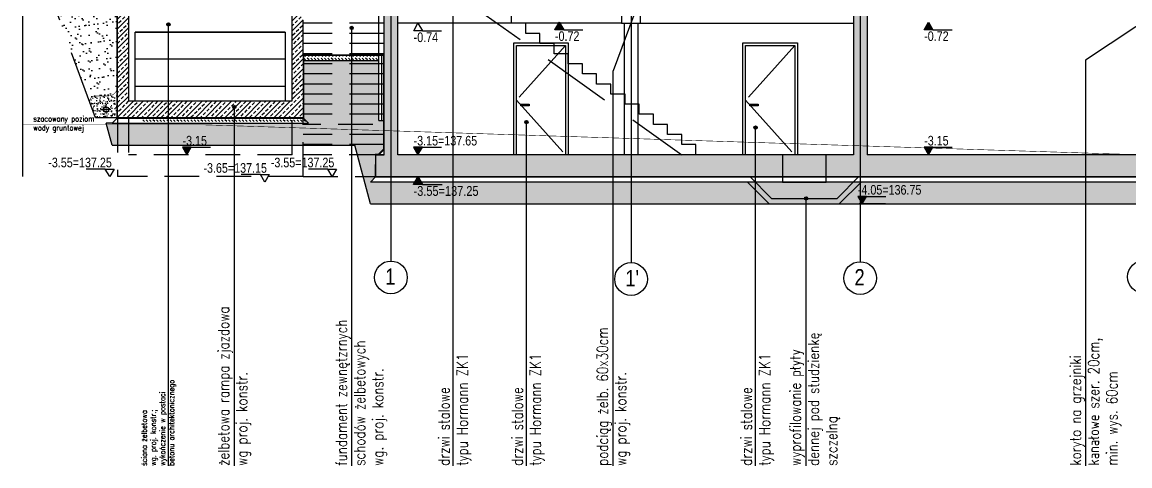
# Model space of a CAD drawing. Header units: millimetres. Extents: x -135140 to 267856, y -70704 to 149933.
# Drawn here: x -58935 to -38635, y 83388 to 91517 of the extents above; entities that cross this region are included whole.
import ezdxf

# ---------------------------------------------------------------- set-up
doc = ezdxf.new("R2010")
doc.units = ezdxf.units.MM
doc.header["$LTSCALE"] = 99.9
for name, pattern in [('_DOT___DASH', [0.335239, 0.176389, -0.088194, 0.0001, -0.070556]), ('ACAD_ISO03W100', [30, 12, -18]), ('ACAD_ISO10W100', [18, 12, -3, 0, -3]), ('AUDIT_D_080509132939-0', [0]), ('DASHDOT', [25.4, 12.7, -6.35, 0, -6.35]), ('DASHED', [0.75, 0.5, -0.25]), ('HIDDEN', [9.525, 6.35, -3.175])]:
    doc.linetypes.add(name, pattern=pattern)
for name, color, linetype in [('+48_DRENAŻ', 250, 'AUDIT_D_080509132939-0'), ('+48_HACZE', 253, 'Continuous'), ('+48_IZOLACJE', 250, 'Continuous'), ('+48_KOTY', 250, 'Continuous'), ('+48_OPISY', 251, 'Continuous'), ('+48_OPISY T', 251, 'Continuous'), ('+48_OSIE', 8, 'Continuous'), ('+48_PRZEKRÓJ', 250, 'Continuous'), ('+48_SCIANY', 250, 'Continuous'), ('+48_STOLARKA_DRZWI', 250, 'Continuous'), ('+48_WEŁNA', 252, 'Continuous'), ('+48_WIDOK', 250, 'Continuous'), ('SCHODY_', 250, 'Continuous')]:
    doc.layers.add(name, color=color, linetype=linetype)
doc.layers.add('+48_PRZERYWANA', color=250, linetype='ACAD_ISO03W100', lineweight=13)
doc.styles.add('WRP_ARIAL', font='ARIAL.TTF', dxfattribs={"width": 0.8})
doc.linetypes.add('ZIGZAG', pattern='A,0.00254,-5.08,[131,ltypeshp.shx,S=5.08,R=0,X=-5.08,Y=0],-10.16,[131,ltypeshp.shx,S=5.08,R=180,X=5.08,Y=0],-5.08', length=20.32254)
pattern_1 = [(135, (-740631.18, 5901.465), (-62.8617928, 0), [44.45, -44.45])]
pattern_2 = [(45, (-740631.18, -76045.33), (-89.802561, 89.802561), []), (45, (-740541.38, -76045.33), (-89.802561, 89.802561), [63.5, -31.75])]
pattern_3 = [(37.5, (-740631.18, -76045.33), (-8.000156, 244.70662), [0, -193.04, 0, -215.9, 0, -206.375]), (7.5, (-740631.18, -76045.33), (224.76164, 358.41255), [0, -104.14, 0, -173.99, 0, -66.675]), (327.5, (-740787.39, -76045.33), (395.496185, 0.71859), [0, -63.5, 0, -228.6, 0, -298.45]), (317.5, (-740787.4, -76045.33), (381.77823, 111.46466), [0, -31.75, 0, -149.86, 0, -171.45])]

# ---------------------------------------------------------------- blocks, each defined once
blk = doc.blocks.new('OZN_OSI')
at = {"layer": '+48_OSIE', "linetype": 'Continuous', "ltscale": 5}
blk.add_circle((0, -30), 30, dxfattribs=at)
at = {"layer": '+48_OSIE', "linetype": 'Continuous', "ltscale": 5, "style": 'WRP_ARIAL', "width": 0.8}
blk.add_attdef('NR', (-23.3, -43.5), '', height=30, dxfattribs=at)
blk = doc.blocks.new('koty')
at = {"layer": '+48_KOTY', "color": 3, "ltscale": 5}
blk.add_line((70403.2, 11225), (70423.2, 11225), dxfattribs=at)
blk.add_lwpolyline([(70398.6, 11217.1), (70403.2, 11225), (70394.1, 11225)], close=True, dxfattribs=at)
at = {"layer": '+48_KOTY', "color": 3, "style": 'WRP_ARIAL', "width": 0.8}
blk.add_attdef('POZIOM', (70403.2, 11226.8), '', height=10, dxfattribs=at)

msp = doc.modelspace()

# ---------------------------------------------------------------- hatches: boundary and pattern name
at = {"layer": '+48_DRENAŻ', "linetype": 'Continuous', "ltscale": 10}
h = msp.add_hatch(color=256, dxfattribs=at)
h.paths.add_polyline_path([(-57346, 89916, 0.463512), (-57405, 89965), (-57404, 89959, -0.463512), (-57352, 89916, -1), (-57440, 89916, -0.242264), (-57422, 89952), (-57425, 89957, 0.242264), (-57446, 89916, 1)], flags=17)
h.paths.add_polyline_path([(-57346, 89916, 0.729702), (-57437, 89945), (-57432, 89942, -0.729702), (-57352, 89916, -1), (-57440, 89916, -0.041358), (-57440, 89923), (-57446, 89924, 0.041358), (-57446, 89916, 1)], flags=0)
h.paths.add_polyline_path([(-57347, 89908), (-57353, 89909, -0.846964), (-57440, 89909), (-57446, 89908, 0.846964)])
h.paths.add_polyline_path([(-57346, 89916, 0.041358), (-57347, 89924), (-57353, 89923, -0.041358), (-57352, 89916, -1), (-57440, 89916, -0.729702), (-57360, 89942), (-57356, 89945, 0.729702), (-57446, 89916, 1)], flags=0)
h.paths.add_polyline_path([(-57346, 89916, 0.242264), (-57367, 89957), (-57371, 89952, -0.242264), (-57352, 89916, -1), (-57440, 89916, -0.463512), (-57389, 89959), (-57388, 89965, 0.463512), (-57446, 89916, 1)], flags=17)
at = {"layer": '+48_HACZE', "linetype": 'Continuous'}
h = msp.add_hatch(dxfattribs=at)
h.set_pattern_fill('ANSI33', color=256, scale=20, style=0)
h.set_pattern_definition(pattern_2)
h.paths.add_polyline_path([(-53786, 89766), (-57186, 89766), (-57186, 92157), (-56986, 92157), (-56986, 90074), (-53986, 90074), (-53986, 92237), (-53786, 92237)])
at = {"layer": '+48_HACZE', "ltscale": 0.15}
h = msp.add_hatch(dxfattribs=at)
h.set_pattern_fill('AR-SAND', color=256, scale=5, style=0)
h.set_pattern_definition(pattern_3)
h.paths.add_polyline_path([(-57196, 92084), (-58457, 92125), (-57693, 90041, -0.473183), (-57599, 90166), (-57356, 90166, 0.343639), (-57196, 90291)])
at = {"layer": '+48_HACZE', "linetype": 'Continuous'}
h = msp.add_hatch(dxfattribs=at)
h.set_pattern_fill('ANSI33', color=256, scale=20, style=0)
h.set_pattern_definition(pattern_2)
h.paths.add_polyline_path([(-27701, 88687), (-27701, 89087), (-27851, 89087), (-27851, 91867), (-28101, 91867), (-28101, 89087), (-28501, 89087), (-28501, 90087), (-28751, 90087), (-28751, 89087), (-32551, 89087), (-32551, 90087), (-32801, 90087), (-32801, 89087), (-35839, 89087), (-35839, 88587), (-36339, 88587), (-36339, 89087), (-38251, 89087), (-38251, 91937), (-38076, 91937), (-38076, 92117), (-38501, 92117), (-38501, 89087), (-43451, 89087), (-43451, 92117), (-43701, 92117), (-43701, 89087), (-52051, 89087), (-52051, 92117), (-52301, 92117), (-52301, 89087), (-52451, 89087), (-52451, 88687), (-37039, 88687), (-36639, 88287), (-35539, 88287), (-35139, 88687)])
at = {"layer": '+48_HACZE', "ltscale": 0.15}
h = msp.add_hatch(dxfattribs=at)
h.set_pattern_fill('AR-SAND', color=256, scale=5, style=0)
h.set_pattern_definition(pattern_3)
h.paths.add_polyline_path([(-57286, 89266), (-57393, 89666), (-53686, 89666), (-53776, 89756), (-53776, 90817), (-52401, 90817), (-52401, 89717), (-52311, 89717), (-52311, 89192), (-52405, 89097), (-52461, 89097), (-52461, 88677), (-52551, 88587), (-37080, 88587), (-36680, 88187), (-35497, 88187), (-35097, 88587), (-27601, 88587), (-27691, 88677), (-27691, 88687), (-27295, 88687), (-27429, 88187), (-34932, 88187), (-35332, 87787), (-36844, 87787), (-37246, 88187), (-52551, 88187), (-52840, 89266)])
at = {"layer": '+48_HACZE'}
h = msp.add_hatch(dxfattribs=at)
h.set_pattern_fill('DASH', color=256, scale=14, angle=135, style=0)
h.set_pattern_definition(pattern_1)
h.paths.add_polyline_path([(-53246, 90817), (-53246, 90902), (-53771, 90902), (-53771, 90817)])
h.paths.add_polyline_path([(-53246, 90902), (-53246, 90817), (-52401, 90817), (-52401, 90902)])
at = {"layer": '+48_HACZE', "ltscale": 0.15}
h = msp.add_hatch(dxfattribs=at)
h.set_pattern_fill('AR-SAND', color=256, scale=2, style=0)
h.set_pattern_definition([(37.5, (-740631.18, -76045.325), (-3.200063, 97.8826475), [0, -77.216, 0, -86.36, 0, -82.55]), (7.5, (-740631.18, -76045.33), (89.904657, 143.36502), [0, -41.656, 0, -69.596, 0, -26.67]), (327.5, (-740693.66, -76045.325), (158.198474, 0.287437), [0, -25.4, 0, -91.44, 0, -119.38]), (317.5, (-740693.66, -76045.33), (152.71129, 44.585865), [0, -12.7, 0, -59.944, 0, -68.58])])
h.paths.add_polyline_path([(-57196, 90291, -0.343639), (-57356, 90166), (-57599, 90166, 0.472074), (-57693, 90042), (-57687, 90024), (-57612, 89820, 0.287859), (-57526, 89766), (-57196, 89766)])
h.paths.add_polyline_path([(-57346, 89916, -1), (-57446, 89916, -1)], flags=16)
at = {"layer": '+48_HACZE'}
h = msp.add_hatch(dxfattribs=at)
h.set_pattern_fill('DASH', color=256, scale=14, angle=135, style=0)
h.set_pattern_definition(pattern_1)
h.paths.add_polyline_path([(-53786, 89766), (-53686, 89666), (-56786, 89666), (-56686, 89766)])
at = {"layer": '+48_KOTY'}
for points in [[(-49010, 91379), (-49170, 91379), (-49090, 91517)], [(-42244, 91379), (-42404, 91379), (-42324, 91517)], [(-51599, 88546), (-51762, 88546), (-51681, 88687)]]:
    msp.add_hatch(color=256, dxfattribs=at).paths.add_polyline_path(points)
at = {"layer": '+48_KOTY', "ltscale": 2}
h = msp.add_hatch(color=256, dxfattribs=at)
h.paths.add_polyline_path([(-55876, 89158), (-55836, 89226), (-55997, 89226), (-55957, 89158)])
h.paths.add_polyline_path([(-55886, 89140), (-55876, 89158), (-55957, 89158), (-55947, 89140)])
h.paths.add_polyline_path([(-55917, 89087), (-55886, 89140), (-55947, 89140)])
h = msp.add_hatch(color=256, dxfattribs=at)
h.paths.add_polyline_path([(-51641, 89158), (-51601, 89226), (-51762, 89226), (-51722, 89158)])
h.paths.add_polyline_path([(-51651, 89140), (-51641, 89158), (-51722, 89158), (-51712, 89140)])
h.paths.add_polyline_path([(-51681, 89087), (-51651, 89140), (-51712, 89140)])
h = msp.add_hatch(color=256, dxfattribs=at)
h.paths.add_polyline_path([(-42283, 89158), (-42244, 89226), (-42404, 89226), (-42365, 89158)])
h.paths.add_polyline_path([(-42294, 89140), (-42283, 89158), (-42365, 89158), (-42355, 89140)])
h.paths.add_polyline_path([(-42324, 89087), (-42294, 89140), (-42355, 89140)])
h = msp.add_hatch(color=256, dxfattribs=at)
h.paths.add_polyline_path([(-43499, 88258), (-43459, 88326), (-43620, 88326), (-43580, 88258)])
h.paths.add_polyline_path([(-43509, 88240), (-43499, 88258), (-43580, 88258), (-43570, 88240)])
h.paths.add_polyline_path([(-43540, 88187), (-43509, 88240), (-43570, 88240)])
at = {"layer": '+48_OPISY T'}
h = msp.add_hatch(color=256, dxfattribs=at)
edge = h.paths.add_edge_path()
edge.add_arc((-56255, 91476), 30, 0, 360)
h = msp.add_hatch(color=256, dxfattribs=at)
edge = h.paths.add_edge_path()
edge.add_arc((-52896, 91412), 30, 0, 360)
h = msp.add_hatch(color=256, dxfattribs=at)
edge = h.paths.add_edge_path()
edge.add_arc((-55046, 89962), 30, 0, 360)
h = msp.add_hatch(color=256, dxfattribs=at)
edge = h.paths.add_edge_path()
edge.add_arc((-49694, 89687), 30, 0, 360)
h = msp.add_hatch(color=256, dxfattribs=at)
edge = h.paths.add_edge_path()
edge.add_arc((-45494, 89587), 30, 0, 360)
h = msp.add_hatch(color=256, dxfattribs=at)
edge = h.paths.add_edge_path()
edge.add_arc((-44569, 88287), 30, 0, 360)

# ---------------------------------------------------------------- linework, layer by layer
at = {"layer": '+48_DRENAŻ', "linetype": 'HIDDEN', "ltscale": 0.5, "const_width": 10}
msp.add_lwpolyline([(-57191, 90331, -0.414214), (-57356, 90166), (-57356, 90166), (-57599, 90166, 0.472074), (-57693, 90042), (-57616, 89828, 0.315299), (-57526, 89766), (-57186, 89766)], format="xyb", dxfattribs=at)
at = {"layer": '+48_DRENAŻ', "linetype": 'Continuous', "ltscale": 10}
for radius in [50, 44.1]:
    msp.add_circle((-57396, 89916), radius, dxfattribs=at)
at = {"layer": '+48_HACZE', "linetype": 'HIDDEN'}
for p, q in [((-53786, 90917), (-53786, 92157)), ((-52301, 91496), (-53786, 91496)), ((-52301, 91311), (-53786, 91311)), ((-52301, 91126), (-53786, 91126)), ((-52301, 90940), (-53786, 90940)), ((-52301, 90755), (-53786, 90755)), ((-52301, 90570), (-53786, 90570)), ((-52301, 90384), (-53786, 90384)), ((-52301, 90199), (-53786, 90199)), ((-52301, 90014), (-53786, 90014)), ((-53986, 89087), (-53986, 89766)), ((-52301, 89829), (-53786, 89829)), ((-53786, 88687), (-53786, 89766)), ((-52511, 89643), (-53786, 89643)), ((-52301, 89458), (-53786, 89458)), ((-52301, 89273), (-53786, 89273)), ((-52306, 89087), (-53786, 89087)), ((-53786, 88687), (-52452, 88687))]:
    msp.add_line(p, q, dxfattribs=at)
at = {"layer": '+48_HACZE', "ltscale": 0.15}
for p, q in [((-57286, 89266), (-57393, 89666)), ((-57286, 89666), (-57393, 89666)), ((-57286, 89266), (-52840, 89266)), ((-52551, 88187), (-52840, 89266))]:
    msp.add_line(p, q, dxfattribs=at)
for points in [[(-54116, 91337), (-56866, 91337)], [(-56866, 90074), (-56866, 91337), (-54116, 91337), (-54116, 90074)], [(-54116, 90837), (-56866, 90837)], [(-54116, 90337), (-56866, 90337)], [(-52551, 88187), (-37246, 88187), (-36846, 87787), (-35332, 87787), (-34932, 88187), (-27429, 88187), (-27284, 88731)]]:
    msp.add_lwpolyline(points, dxfattribs=at)
at = {"layer": '+48_HACZE', "linetype": 'HIDDEN'}
for points in [[(-57186, 89766), (-57186, 88687)], [(-56986, 89766), (-56986, 89087)], [(-53986, 89087), (-56986, 89087)], [(-53786, 88687), (-57186, 88687)], [(-45643, 88587), (-45243, 88187), (-43960, 88187), (-43560, 88587)]]:
    msp.add_lwpolyline(points, dxfattribs=at)
at = {"layer": '+48_IZOLACJE', "linetype": 'ACAD_ISO03W100', "ltscale": 0.5, "const_width": 20}
msp.add_lwpolyline([(-57196, 92084), (-57196, 89756), (-53776, 89756), (-53776, 90907), (-52311, 90907), (-52311, 89192), (-52405, 89097), (-52461, 89097), (-52462, 88677), (-37043, 88677)], dxfattribs=at)
at = {"layer": '+48_IZOLACJE'}
msp.add_lwpolyline([(-52311, 91477), (-52301, 91477)], dxfattribs=at)
at = {"layer": '+48_KOTY'}
msp.add_line((-43115, 88187), (-43594, 88187), dxfattribs=at)
for points in [[(-49010, 91379), (-49170, 91379), (-49090, 91517), (-49010, 91379)], [(-42244, 91379), (-42404, 91379), (-42324, 91517), (-42244, 91379)], [(-51599, 88546), (-51762, 88546), (-51681, 88687), (-51599, 88546)]]:
    msp.add_lwpolyline(points, dxfattribs=at)
at = {"layer": '+48_OPISY'}
for p, q in [((-51035, 83388), (-51035, 92337)), ((-56255, 83388), (-56255, 91476)), ((-52896, 83388), (-52896, 91412)), ((-48106, 83388), (-48106, 90624)), ((-55046, 83388), (-55046, 89962)), ((-49694, 83388), (-49694, 89687)), ((-45494, 83388), (-45494, 89587)), ((-44569, 83388), (-44569, 88287))]:
    msp.add_line(p, q, dxfattribs=at)
for points in [[(-47725, 91645), (-48106, 90624)], [(-38073, 91733), (-39445, 90821), (-39445, 83391)]]:
    msp.add_lwpolyline(points, dxfattribs=at)
at = {"layer": '+48_OPISY T'}
for centre in [(-56255, 91476), (-52896, 91412), (-55046, 89962), (-49694, 89687), (-45494, 89587), (-44569, 88287)]:
    msp.add_circle(centre, 30, dxfattribs=at)
at = {"layer": '+48_OSIE', "linetype": 'ACAD_ISO10W100', "ltscale": 5}
for p, q in [((-43576, 101528), (-43576, 87129)), ((-52176, 101500), (-52176, 87141)), ((-47776, 101500), (-47776, 87111))]:
    msp.add_line(p, q, dxfattribs=at)
at = {"layer": '+48_PRZEKRÓJ'}
for p, q in [((-52051, 89087), (-52051, 92117)), ((-43701, 89087), (-52051, 89087))]:
    msp.add_line(p, q, dxfattribs=at)
for points in [[(-57186, 92157), (-56986, 92157), (-56986, 90074), (-53986, 90074), (-53986, 92157)], [(-53786, 90917), (-53786, 89766), (-57186, 89766), (-57186, 92157)], [(-52301, 89087), (-52301, 92117), (-43451, 92117), (-43451, 89087)], [(-43701, 92117), (-43701, 89087)], [(-52451, 88687), (-37039, 88687)]]:
    msp.add_lwpolyline(points, dxfattribs=at)
at = {"layer": '+48_PRZERYWANA', "linetype": '_DOT___DASH', "ltscale": 10, "flags": 128}
for points in [[(-57396, 90008), (-57396, 89824)], [(-57488, 89916), (-57305, 89916)]]:
    msp.add_lwpolyline(points, dxfattribs=at)
at = {"layer": '+48_SCIANY', "ltscale": 0.3}
for p, q in [((-53786, 90917), (-52301, 90917)), ((-52451, 89087), (-52301, 89087)), ((-52451, 88687), (-52451, 89087)), ((-38501, 89087), (-43451, 89087))]:
    msp.add_line(p, q, dxfattribs=at)
at = {"layer": '+48_STOLARKA_DRZWI'}
for points in [[(-49926, 89087), (-49926, 91137), (-48926, 91137), (-48926, 89087)], [(-49876, 89087), (-49876, 91087), (-48976, 91087), (-48976, 89087)], [(-45726, 89087), (-45726, 91137), (-44726, 91137), (-44726, 89087)], [(-45676, 89087), (-45676, 91087), (-44776, 91087), (-44776, 89087)]]:
    msp.add_lwpolyline(points, dxfattribs=at)
at = {"layer": '+48_STOLARKA_DRZWI', "linetype": 'HIDDEN', "ltscale": 2}
for points in [[(-48976, 91087), (-49876, 90087), (-48976, 89087)], [(-44776, 91087), (-45676, 90087), (-44776, 89087)]]:
    msp.add_lwpolyline(points, dxfattribs=at)
at = {"layer": '+48_STOLARKA_DRZWI'}
for points in [[(-49646, 90017), (-49646, 89987), (-49796, 89987), (-49796, 90017)], [(-45446, 90017), (-45446, 89987), (-45596, 89987), (-45596, 90017)]]:
    msp.add_lwpolyline(points, close=True, dxfattribs=at)
at = {"layer": '+48_WEŁNA'}
msp.add_lwpolyline([(-47951, 91887), (-47951, 91497), (-47601, 91497), (-47601, 91887)], dxfattribs=at)
at = {"layer": '+48_WEŁNA', "linetype": 'ZIGZAG', "ltscale": 0.9}
msp.add_lwpolyline([(-52351, 90909), (-52351, 89717)], dxfattribs=at)
at = {"layer": '+48_WIDOK', "linetype": 'DASHDOT', "ltscale": 5}
msp.add_line((-58930, 93062), (-58930, 88687), dxfattribs=at)
at = {"layer": '+48_WIDOK', "linetype": 'HIDDEN', "ltscale": 2}
for p, q in [((-52401, 90909), (-52401, 92157)), ((-57186, 89766), (-57592, 89766))]:
    msp.add_line(p, q, dxfattribs=at)
at = {"layer": '+48_WIDOK'}
for p, q in [((-47951, 91497), (-52051, 91497)), ((-47901, 91497), (-47901, 89087)), ((-47651, 91497), (-47651, 89087)), ((-47601, 91497), (-43701, 91497)), ((-53786, 90817), (-52401, 90817)), ((-57186, 89766), (-57286, 89666)), ((-53686, 89666), (-53786, 89766)), ((-57286, 89666), (-53686, 89666)), ((-52401, 89087), (-52301, 89187)), ((-52551, 88587), (-52451, 88687))]:
    msp.add_line(p, q, dxfattribs=at)
at = {"layer": '+48_WIDOK', "ltscale": 0.1}
msp.add_line((-52401, 89717), (-52301, 89717), dxfattribs=at)
at = {"layer": '+48_WIDOK', "linetype": 'HIDDEN', "ltscale": 2}
for points in [[(-57592, 89766), (-58457, 92125)], [(-50844, 91937), (-46845, 89087)], [(-46586, 89087), (-46586, 89273), (-46846, 89273), (-46846, 89458), (-47106, 89458), (-47106, 89643), (-47366, 89643), (-47366, 89829), (-47626, 89829), (-47626, 90014), (-47886, 90014), (-47886, 90199), (-48146, 90199), (-48146, 90384), (-48406, 90384), (-48406, 90570), (-48666, 90570), (-48666, 90755), (-48926, 90755), (-48926, 90940), (-49186, 90940), (-49186, 91126), (-49446, 91126), (-49446, 91311), (-49706, 91311), (-49706, 91496), (-49966, 91496), (-49966, 91681)], [(-45001, 89087), (-45001, 88587), (-44201, 88587), (-44201, 89087)], [(-45601, 88687), (-45201, 88287), (-44001, 88287), (-43601, 88687)]]:
    msp.add_lwpolyline(points, dxfattribs=at)
at = {"layer": '+48_WIDOK'}
for points in [[(-52401, 89717), (-52401, 90917)], [(-27601, 88587), (-35097, 88587), (-35497, 88187), (-36680, 88187), (-37080, 88587), (-52551, 88587)]]:
    msp.add_lwpolyline(points, dxfattribs=at)
at = {"layer": '+48_WIDOK', "linetype": 'DASHED', "ltscale": 15, "const_width": 10}
msp.add_lwpolyline([(-24521, 88643), (-55632, 89637), (-58930, 89637)], dxfattribs=at)

# ---------------------------------------------------------------- block references
at = {"layer": '+48_KOTY'}
ref = msp.add_blockref('koty', (-1290652, 288912), dxfattribs=dict(at, xscale=-17.59937698941212, yscale=17.59937698948488, zscale=17.59937698949881, rotation=180))
ref.add_attrib('POZIOM', '-0.74', (-51760, 91153), dxfattribs={"color": 3, "height": 176, "style": 'WRP_ARIAL', "width": 0.8})
ref = msp.add_blockref('koty', (-1288062, 288932), dxfattribs=dict(at, xscale=-17.59937698941212, yscale=17.59937698948488, zscale=17.59937698949881, rotation=180))
ref.add_attrib('POZIOM', '-0.72', (-49170, 91173), dxfattribs={"color": 3, "height": 176, "style": 'WRP_ARIAL', "width": 0.8})
ref = msp.add_blockref('koty', (-1281296, 288932), dxfattribs=dict(at, xscale=-17.59937698941212, yscale=17.59937698948488, zscale=17.59937698949881, rotation=180))
ref.add_attrib('POZIOM', '-0.72', (-42404, 91173), dxfattribs={"color": 3, "height": 176, "style": 'WRP_ARIAL', "width": 0.8})
ref = msp.add_blockref('koty', (-1294888, -108327), dxfattribs=dict(at, xscale=17.59937698941212, yscale=17.59937698948488, zscale=17.59937698949881))
ref.add_attrib('POZIOM', '-3.15', (-55996, 89258), dxfattribs={"color": 3, "height": 176, "style": 'WRP_ARIAL', "width": 0.8})
ref = msp.add_blockref('koty', (-1290653, -108327), dxfattribs=dict(at, xscale=17.59937698941212, yscale=17.59937698948488, zscale=17.59937698949881))
ref.add_attrib('POZIOM', '-3.15=137.65', (-51761, 89258), dxfattribs={"color": 3, "height": 175.99, "style": 'WRP_ARIAL', "width": 0.8})
ref = msp.add_blockref('koty', (-1281296, -108327), dxfattribs=dict(at, xscale=17.59937698941212, yscale=17.59937698948488, zscale=17.59937698949881))
ref.add_attrib('POZIOM', '-3.15', (-42404, 89258), dxfattribs={"color": 3, "height": 176, "style": 'WRP_ARIAL', "width": 0.8})
ref = msp.add_blockref('koty', (1181641, -108727), dxfattribs=dict(at, xscale=-17.59937698929571, yscale=17.59937698948488, zscale=17.59937698949881))
ref.add_attrib('POZIOM', '-3.55=137.25', (-58456, 88858), dxfattribs={"color": 3, "height": 175.99, "style": 'WRP_ARIAL', "width": 0.8})
ref = msp.add_blockref('koty', (1184484, -108827), dxfattribs=dict(at, xscale=-17.59937698941212, yscale=17.59937698948488, zscale=17.59937698949881))
ref.add_attrib('POZIOM', '-3.65=137.15', (-55613, 88758), dxfattribs={"color": 3, "height": 175.99, "style": 'WRP_ARIAL', "width": 0.8})
ref = msp.add_blockref('koty', (1185719, -108727), dxfattribs=dict(at, xscale=-17.59937698929571, yscale=17.59937698948488, zscale=17.59937698949881))
ref.add_attrib('POZIOM', '-3.55=137.25', (-54378, 88858), dxfattribs={"color": 3, "height": 175.99, "style": 'WRP_ARIAL', "width": 0.8})
ref = msp.add_blockref('koty', (-1318855, 290595), dxfattribs=dict(at, xscale=-18, yscale=17.99999999998545, zscale=18, rotation=180))
ref.add_attrib('POZIOM', '-3.55=137.25', (-51762, 88335), dxfattribs={"color": 3, "height": 180, "style": 'WRP_ARIAL', "width": 0.8})
ref = msp.add_blockref('koty', (-1282511, -109227), dxfattribs=dict(at, xscale=17.59937698941212, yscale=17.59937698948488, zscale=17.59937698949881))
ref.add_attrib('POZIOM', '-4.05=136.75', (-43619, 88358), dxfattribs={"color": 3, "height": 175.99, "style": 'WRP_ARIAL', "width": 0.8})
at = {"layer": 'SCHODY_'}
ref = msp.add_blockref('OZN_OSI', (-52176, 87141), dxfattribs=dict(at, xscale=10, yscale=10, zscale=10))
ref.add_attrib('NR', '1', (-52281, 86705), dxfattribs={"layer": '+48_OSIE', "linetype": 'Continuous', "ltscale": 5, "height": 300, "style": 'WRP_ARIAL', "width": 0.8})
ref = msp.add_blockref('OZN_OSI', (-47776, 87111), dxfattribs=dict(at, xscale=10, yscale=10, zscale=10))
ref.add_attrib('NR', "1'", (-47881, 86675), dxfattribs={"layer": '+48_OSIE', "linetype": 'Continuous', "ltscale": 5, "height": 300, "style": 'WRP_ARIAL', "width": 0.8})
ref = msp.add_blockref('OZN_OSI', (-43576, 87129), dxfattribs=dict(at, xscale=10, yscale=10, zscale=10))
ref.add_attrib('NR', '2', (-43681, 86693), dxfattribs={"layer": '+48_OSIE', "linetype": 'Continuous', "ltscale": 5, "height": 300, "style": 'WRP_ARIAL', "width": 0.8})
ref = msp.add_blockref('OZN_OSI', (-38376, 87150), dxfattribs=dict(at, xscale=10, yscale=10, zscale=10))
ref.add_attrib('NR', '3', (-38481, 86714), dxfattribs={"layer": '+48_OSIE', "linetype": 'Continuous', "ltscale": 5, "height": 300, "style": 'WRP_ARIAL', "width": 0.8})

# ---------------------------------------------------------------- texts
at = {"layer": '+48_OPISY', "insert": (-58730, 89498), "char_height": 52.5, "width": 1207.22, "attachment_point": 7, "style": 'WRP_ARIAL'}
msp.add_mtext('{\\Fromans|c238;\\H1.905x;szacowany poziom wody gruntowej}', dxfattribs=at)
at = {"layer": '+48_OPISY', "rotation": 90, "style": 'WRP_ARIAL'}
for s, insert, char_height, width, attachment_point in [('{\\Fromans|c238;żelbetowa rampa zjazdowa \\Pwg proj. konstr. }', (-55344, 83388), 200, 3576.43, 1), ('{\\Fromans|c238;fundament zewnętzrnych schodów żelbetowych\\Pwg. proj. konstr.}', (-53184, 83388), 200, 3153.73, 1), ('{\\Fromans|c238;podciąg żelb. 60x30cm \\Pwg proj. konstr.}', (-48400, 83388), 200, 3153.73, 1), ('{\\Fromans|c238;wyprofilowanie płyty dennej pod studzienkę szczelną}', (-44865, 83388), 200, 3153.73, 1), ('{\\Fromans|c238;koryto na grzejniki kanałowe szer. 20cm, \\Pmin. wys. 60cm}', (-39730, 83391), 200, 3153.73, 1), ('{\\Fromans|c238;drzwi stalowe \\Ptypu Hormann ZK1 }', (-51303, 83388), 200, 3153.73, 1), ('{\\Fromans|c238;drzwi stalowe \\Ptypu Hormann ZK1 }', (-49962, 83388), 200, 3153.73, 1), ('{\\Fromans|c238;drzwi stalowe \\Ptypu Hormann ZK1 }', (-45762, 83388), 200, 3153.73, 1), ('{\\Fromans|c238;ściana żelbetowa\\Pwg. proj. konstr.; wykończenie w postaci betonu architektonicznego}', (-56116, 83388), 100, 1707.22, 7)]:
    msp.add_mtext(s, dxfattribs=dict(at, insert=insert, char_height=char_height, width=width, attachment_point=attachment_point))

doc.saveas('drawing.dxf')
